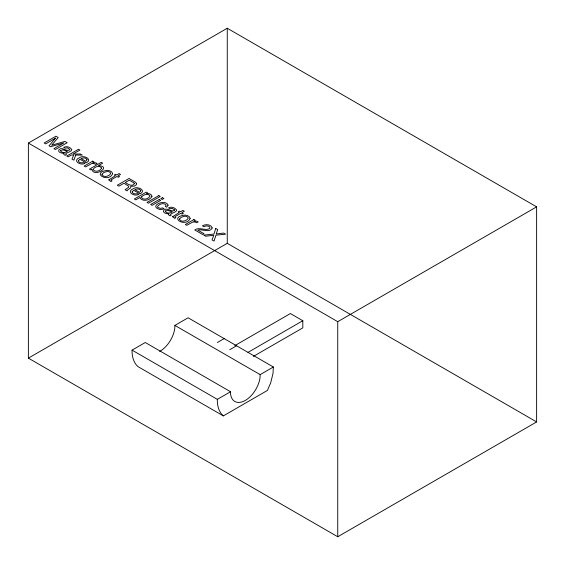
<?xml version="1.0" encoding="UTF-8"?>
<svg xmlns="http://www.w3.org/2000/svg" width="565" height="565" viewBox="0 0 565 565"><rect width="100%" height="100%" fill="white"/><g stroke="black" fill="none" stroke-linecap="round" stroke-linejoin="round"><path stroke-width="0.85" d="M273.354 367.01L260.154 374.63L260.006 377.886A21.089 12.176 -60 0 1 244.539 400.846A21.089 12.176 -60 0 1 230.471 393.092L230.534 391.736L145.276 342.51L132.069 350.131C131.899 355.992 133.404 362.801 138.072 366.671L223.33 415.897L267.415 390.443L270.699 382.802L273.029 373.394L273.354 367.01L188.096 317.784L174.896 325.412L174.747 328.668A21.089 12.176 -60 0 1 159.669 351.416M230.534 391.736L217.327 399.356C217.158 405.218 218.662 412.019 223.33 415.897M28.377 143.072L227.257 28.25L536.623 206.861L536.623 421.928L337.743 536.75L28.377 358.139L28.377 143.072L337.743 321.683L536.623 206.861M28.377 358.139L227.257 243.317L536.623 421.928M217.341 342.524L224.143 338.597M234.8 345.639L290.382 313.547L302.812 320.722L302.812 327.862L253.353 356.416M229.764 349.7L236.573 345.773M247.993 352.376L302.812 320.722M174.896 325.412L260.154 374.63M132.069 350.131L217.327 399.356M337.743 321.683L337.743 536.75M227.257 28.25L227.257 243.317M168.073 205.166L166.739 207.2L165.34 206.387L166.075 205.293L165.87 204.721C163.462 202.524 159.358 203.993 157.656 206.366A2.5 1.441 0 0 0 157.995 207.517L160.453 208.372L162.685 207.92L164.083 208.732L162.183 209.34A4.16 2.401 0 0 1 159.528 209.382C148.362 206.147 165.496 198.357 168.073 205.166M108.84 179.903L110.924 181.542L112.061 180.885L111.058 180.235L111.354 179.712L116.955 176.485L118.325 177.276L119.498 176.591L118.127 175.8L120.522 174.423L119.067 173.582L116.672 174.959L115.514 174.288L114.335 174.973L115.493 175.644L108.84 179.903M172.636 216.734L174.726 218.38L175.863 217.723L174.86 217.073L175.157 216.55L180.758 213.316L182.121 214.107L183.3 213.429L181.93 212.638L184.324 211.254L182.869 210.413L180.475 211.797L179.31 211.126L178.137 211.804L179.296 212.475L172.636 216.734M78.401 160.764C78.662 162.918 81.812 163.151 83.493 162.6L84.905 163.419C80.541 165.933 71.932 160.573 79.686 157.614C83.415 154.549 93.366 159.521 86.163 162.833L79.884 159.203L78.401 160.764M132.182 191.818C132.436 193.965 135.586 194.198 137.267 193.647L138.686 194.466C134.315 196.98 125.705 191.62 133.46 188.661C137.189 185.595 147.14 190.567 139.943 193.88L133.658 190.25L132.182 191.818M69.735 149.414L69.693 149.887C66.529 152.183 62.418 146.335 59.042 149.598C57.001 152.296 62.263 153.553 64.191 153.249L63.647 153.857L64.205 154.782L65.342 155.276L66.402 154.655C63.301 153.207 71.571 152.091 71.776 149.845L71.698 149.421C70.011 146.999 66.317 145.848 63.668 147.38L65.01 148.157L67.447 147.882L69.735 149.414M174.557 209.926L174.514 210.406C171.35 212.701 167.24 206.847 163.864 210.116C161.816 212.814 167.085 214.071 169.013 213.768L168.469 214.368L169.027 215.3L170.164 215.788L171.223 215.173C168.123 213.725 176.393 212.61 176.598 210.364L176.52 209.94C174.832 207.517 171.138 206.366 168.49 207.899L169.832 208.676L172.268 208.4L174.557 209.926M102.025 174.281L101.975 174.712C103.791 177.947 109.37 176.322 110.747 173.476L110.288 172.53L108.996 171.767A2.776 1.603 0 0 0 106.743 171.562L103.713 172.615L102.025 174.281M179.508 219.015L179.451 219.439C181.266 222.681 186.846 221.056 188.223 218.203L187.771 217.257L186.471 216.501A2.776 1.603 0 0 0 184.218 216.289L181.188 217.348L179.508 219.015M136.61 183.773L136.045 185.052L134.145 186.139L130.748 186.316L130.72 187.841L127.549 190.002L127.076 190.871L125.119 189.741L128.552 187.319L128.785 186.281L123.947 183.237L118.897 186.146L117.308 185.228L129.067 178.441L135.642 182.347L136.61 183.773M101.644 168.088C100.535 170.955 95.308 172.629 93.253 169.775L93.225 169.253C94.659 166.576 99.913 165.037 101.644 168.088M91.883 169.288C93.458 177.989 112.555 166.491 98.395 165.609L102.661 163.144L101.262 162.339L89.454 169.154L90.788 169.917L91.883 169.288M112.668 173.639C108.706 183.251 90.824 172.869 106.743 170.425A5.007 2.889 0 0 1 110.013 170.927L111.701 171.88L112.668 173.639M190.144 218.373C186.189 227.985 168.299 217.596 184.218 215.152A5.007 2.889 0 0 1 187.488 215.653L189.176 216.614L190.144 218.373M60.61 150.509L60.526 150.947C61.995 153.066 65.462 152.903 67.348 151.349L62.92 149.81L60.61 150.509M165.432 211.028L165.347 211.465C166.816 213.584 170.284 213.422 172.17 211.868L167.741 210.328L165.432 211.028M87.031 159.754L85.831 161.315L81.063 158.567C82.871 157.635 86.177 157.487 87.031 159.754M140.805 190.801L139.604 192.361L134.844 189.614C136.645 188.682 139.951 188.533 140.805 190.801M134.371 183.681C132.429 187.312 127.471 184.021 125.275 182.467L129.293 180.15L133.856 182.855L134.371 183.681M212.221 227.97C209.495 233.444 202.214 228.606 197.729 230.089L203.993 233.705L202.63 234.489L194.756 229.948C199.417 226.523 205.363 231.417 209.848 228.373L209.827 227.059L208.323 226.099L205.907 225.915L203.901 226.685L202.44 225.838C205.37 223.924 211.056 224.22 212.221 227.97M151.971 196.394C150.128 200.328 143.122 201.917 140.205 198.294L140.177 197.319L135.798 199.855L134.35 199.021L146.307 192.114L147.712 192.926L146.575 193.583C148.574 193.399 151.801 193.915 151.971 196.394M215.731 228.472L213.944 234.058L203.704 235.111L205.625 236.219L213.718 235.308L212.052 239.934L214.029 241.071L215.922 235.202L225.605 234.171L223.705 233.077L216.226 233.952L217.723 229.623L215.731 228.472M75.767 155.05L73.867 160.149L72.023 159.09L73.676 155.043L71.36 154.987L68.139 156.844L66.755 156.046L78.521 149.252L79.905 150.057L73.076 153.998L80.414 154.026L82.257 155.093L75.767 155.05M141.751 196.691L141.547 197.722C143.651 200.434 148.397 198.887 149.937 196.309L149.923 195.787C147.938 193.068 143.68 194.643 141.751 196.691M55.561 138.128L49.021 145.805L50.596 146.716L63.873 142.924L53.922 148.637L55.434 149.506L67.2 142.719L64.94 141.412L51.641 145.219L58.202 137.528L55.921 136.207L44.162 143.001L45.68 143.877L55.561 138.128M92.724 161.138L84.15 166.089L85.59 166.915L91.53 163.659L93.96 163.582L95.527 164.33L97.046 163.454L95.662 162.791L92.611 162.784L94.094 161.922L92.724 161.138M158.807 195.61L147.041 202.397L148.489 203.231L160.248 196.436L158.807 195.61M159.182 199.551L150.65 204.481L152.112 205.328L160.651 200.398L159.182 199.551M162.409 197.686L160.778 198.633L162.24 199.473L163.878 198.534L162.409 197.686M193.901 219.552L185.327 224.503L186.768 225.329L192.707 222.073L195.137 221.996L196.705 222.751L198.223 221.868L196.839 221.205L193.788 221.198L195.271 220.343L193.901 219.552"/></g></svg>
